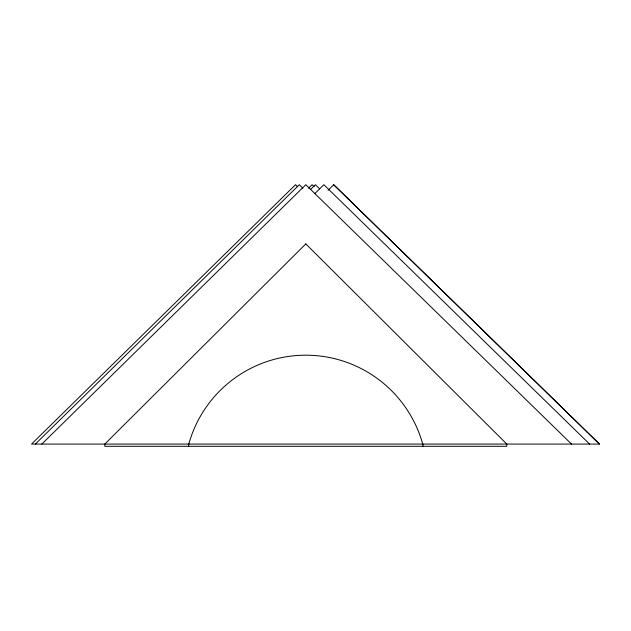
<?xml version="1.0" encoding="UTF-8"?>
<svg xmlns="http://www.w3.org/2000/svg" width="631" height="631" viewBox="0 0 631 631"><rect width="100%" height="100%" fill="white"/><g stroke="black" fill="none" stroke-linecap="round" stroke-linejoin="round"><path stroke-width="0.95" d="M35.344 444.074L299.315 184.702L302.841 188.18M41.82 444.074L305.798 184.702L571.52 444.074M308.575 188.156L312.085 184.702L314.199 186.768M310.484 189.537L315.397 184.702L319.625 188.835M314.727 193.67L323.861 184.702L589.583 444.074M328.104 190.278L333.72 184.765L599.45 444.074L31.55 444.074L295.521 184.702L297.635 186.808M333.72 184.702L599.45 444.074M422.873 444.074L422.873 446.298M188.645 444.074L188.645 446.298M188.779 444.114A121.404 121.404 0 0 1 422.738 444.114M305.798 243.897L104.801 444.074L104.801 446.298L506.788 446.298L506.788 444.074L305.798 243.897"/></g></svg>
